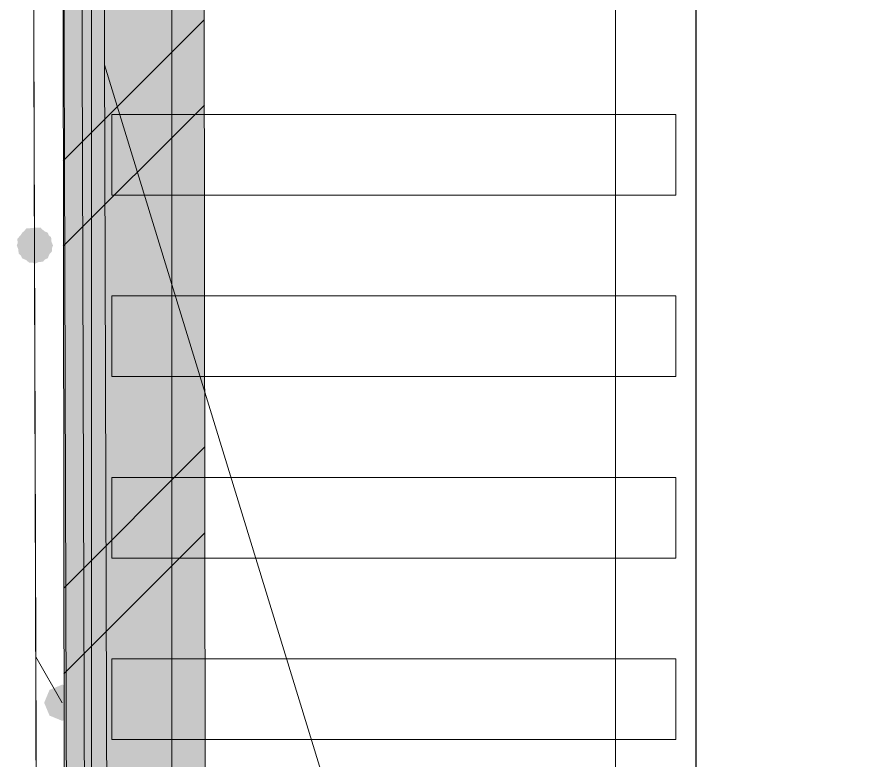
# Model space of a CAD drawing. Header units: millimetres. Extents: x -546 to 1681, y -650 to 1730.
# Drawn here: x 763.646 to 767.8, y 609.272 to 612.958 of the extents above; entities that cross this region are included whole.
import ezdxf

# ---------------------------------------------------------------- set-up
doc = ezdxf.new("R2010")
doc.units = ezdxf.units.MM

msp = doc.modelspace()

# ---------------------------------------------------------------- hatches: boundary and pattern name
at = {"true_color": 0xffffff}
h = msp.add_hatch(color=7, dxfattribs=at)
h.dxf.hatch_style = 2
h.paths.add_polyline_path([(764.6452, 546.5806), (763.9452, 546.5806), (763.8752, 614.3177), (764.5752, 614.3177)])
h = msp.add_hatch(color=7)
h.dxf.hatch_style = 2
h.paths.add_polyline_path([(763.7362, 611.9137), (763.6726, 611.8873), (763.6462, 611.8237), (763.6726, 611.7601), (763.7362, 611.7337), (763.7997, 611.7601), (763.8262, 611.8237), (763.7997, 611.8873)])
h = msp.add_hatch(color=7)
h.dxf.hatch_style = 2
h.paths.add_polyline_path([(763.6557, 611.7835), (763.7077, 611.7384), (763.7764, 611.7432), (763.8214, 611.7953), (763.8167, 611.864), (763.7626, 611.913), (763.6939, 611.9082), (763.6489, 611.8561)])
h = msp.add_hatch(color=7)
h.dxf.hatch_style = 2
h.paths.add_polyline_path([(763.8722, 609.6467), (763.8086, 609.6203), (763.7822, 609.5567), (763.8086, 609.4931), (763.8722, 609.4667), (763.9357, 609.4931), (763.9622, 609.5567), (763.9357, 609.6203)])
h = msp.add_hatch(color=7)
h.dxf.hatch_style = 2
h.paths.add_polyline_path([(763.8722, 609.6467), (763.8086, 609.6203), (763.7822, 609.5567), (763.8086, 609.4931), (763.8722, 609.4667), (763.9357, 609.4931), (763.9622, 609.5567), (763.9357, 609.6203)])

# ---------------------------------------------------------------- linework, layer by layer
at = {"color": 7, "lineweight": 0}
for points in [[(763.7552, 605.2247), (763.7242, 614.9377)], [(763.7242, 614.9377), (763.7542, 605.2247)], [(763.9042, 605.2247), (763.8742, 614.9377)], [(763.9942, 605.2247), (763.9642, 614.9387)], [(764.1042, 605.2247), (764.0742, 614.9387)], [(763.8752, 614.3177), (763.9462, 545.8806)], [(764.6452, 546.5806), (764.5752, 614.3177)], [(763.8772, 612.2437), (764.5762, 612.9427)], [(764.0812, 612.7187), (775.5862, 575.2096)], [(763.8772, 611.8197), (764.5772, 612.5187)], [(763.8792, 610.1247), (764.5782, 610.8237)], [(763.8802, 609.7007), (764.5792, 610.3997)], [(763.8722, 609.5567), (763.7402, 609.7847)]]:
    msp.add_lwpolyline(points, dxfattribs=at)
at = {"color": 8, "lineweight": 0, "true_color": 0x7f7f7f}
for points in [[(764.0162, 605.4237), (764.0162, 614.0237)], [(764.0172, 605.4237), (764.0172, 614.0237)], [(764.4162, 614.0237), (764.4162, 605.4237)], [(766.6162, 605.4237), (766.6162, 614.0237)], [(767.0152, 614.0237), (767.0152, 605.4237)], [(767.0162, 614.0237), (767.0162, 605.4237)], [(764.1172, 612.0727), (764.1172, 612.4727)], [(764.1172, 612.4727), (766.9152, 612.4727)], [(766.9152, 612.4727), (766.9152, 612.0727)], [(766.9152, 612.0727), (764.1172, 612.0727)], [(764.1172, 611.1737), (764.1172, 611.5737)], [(764.1172, 611.5737), (766.9152, 611.5737)], [(766.9152, 611.5737), (766.9152, 611.1737)], [(766.9152, 611.1737), (764.1172, 611.1737)], [(764.1172, 610.2737), (764.1172, 610.6737)], [(764.1172, 610.6737), (766.9152, 610.6737)], [(766.9152, 610.6737), (766.9152, 610.2737)], [(766.9152, 610.2737), (764.1172, 610.2737)], [(764.1172, 609.3737), (764.1172, 609.7737)], [(764.1172, 609.7737), (766.9152, 609.7737)], [(766.9152, 609.7737), (766.9152, 609.3737)], [(766.9152, 609.3737), (764.1172, 609.3737)]]:
    msp.add_lwpolyline(points, dxfattribs=at)

doc.saveas('drawing.dxf')
